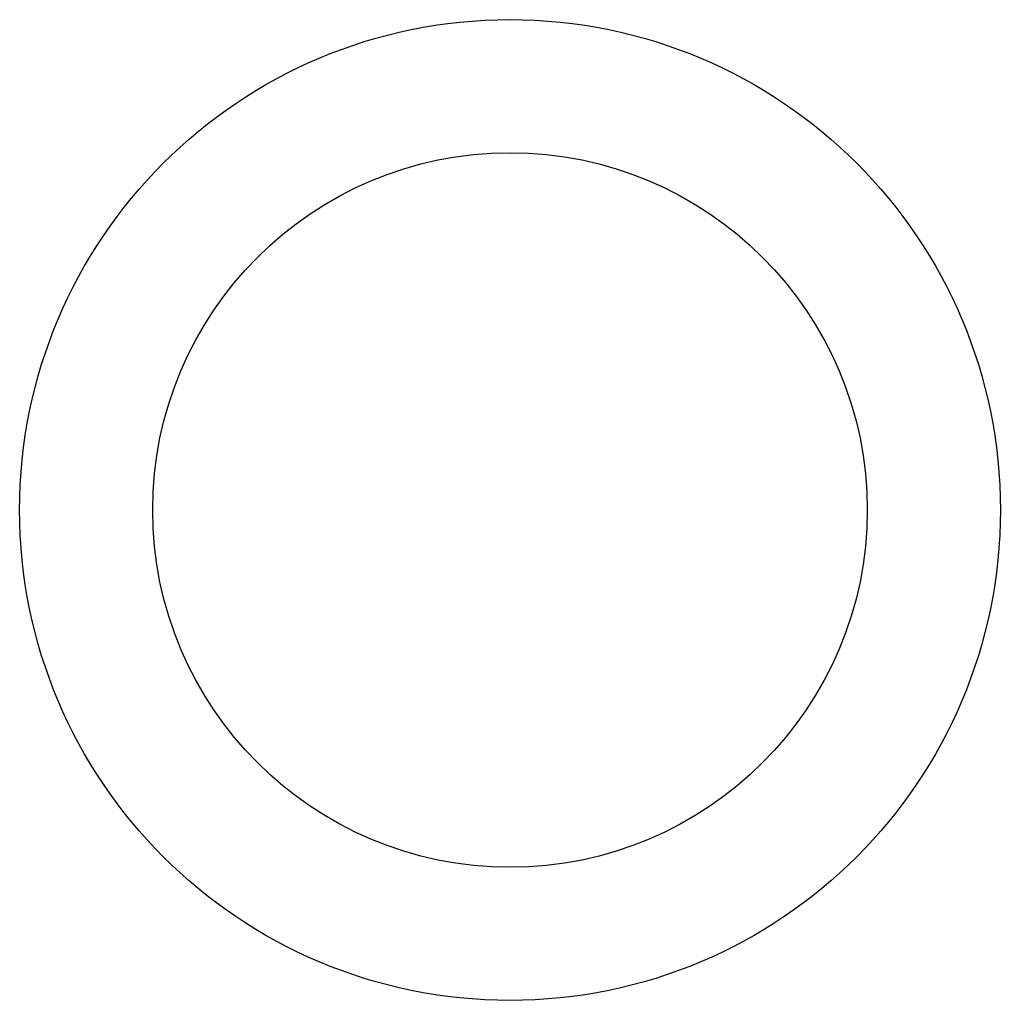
# Model space of a CAD drawing. Header units: millimetres. Extents: x -105 to 105, y -105 to 105.
import ezdxf

# ---------------------------------------------------------------- set-up
doc = ezdxf.new("R2010")
doc.units = ezdxf.units.MM
doc.layers.get('0').update_dxf_attribs({"linetype": 'CONTINUOUS'})

msp = doc.modelspace()

# ---------------------------------------------------------------- linework, layer by layer
for radius in [105, 76.5]:
    msp.add_circle((0, 0), radius)

doc.saveas('drawing.dxf')
